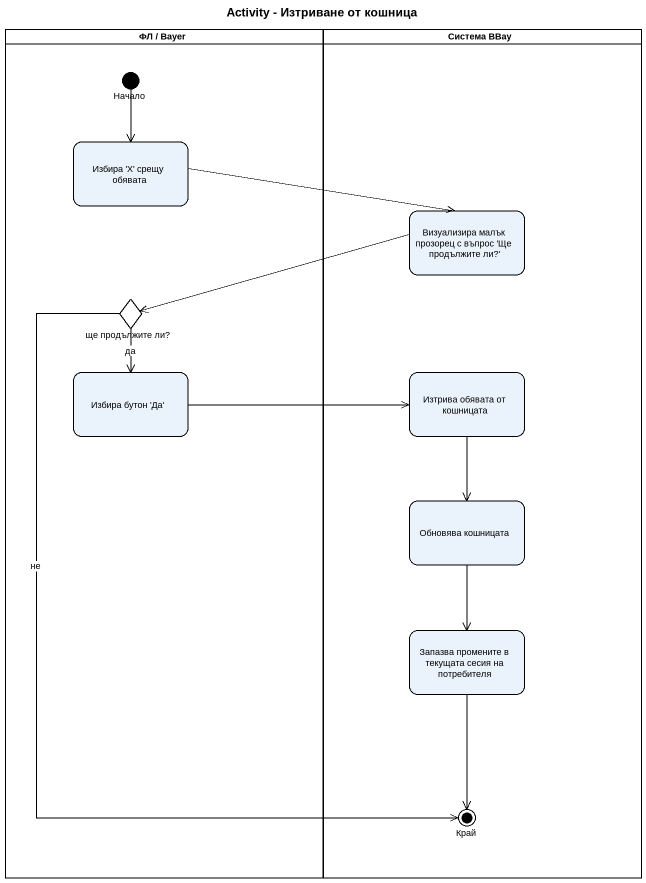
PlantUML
@startuml
title Activity - Изтриване от кошница
hide empty description
state "ФЛ / Bayer" as ФЛ_Bayer <<partition>> {
  state Начало <<start>>
  state "Избира 'X' срещу обявата" as Избира_X_срещу_обявата
  state "ще продължите ли?" as ще_продължите_ли <<choice>>
  state "Избира бутон 'Да'" as Избира_бутон_Да
}
state "Система BBay" as Система_BBay <<partition>> {
  state "Визуализира малък прозорец с въпрос 'Ще продължите ли?'" as Визуализира_малък_прозорец
  state "Изтрива обявата от кошницата" as Изтрива_обявата_от_кошницата
  state "Обновява кошницата" as Обновява_кошницата
  state "Запазва промените в текущата сесия на потребителя" as Запазва_промените_в
  state Край <<end>>
}
Начало --> Избира_X_срещу_обявата
Избира_X_срещу_обявата -right-> Визуализира_малък_прозорец
Визуализира_малък_прозорец -left-> ще_продължите_ли
ще_продължите_ли --> Избира_бутон_Да : да
ще_продължите_ли --> Край : не
Избира_бутон_Да -right-> Изтрива_обявата_от_кошницата
Изтрива_обявата_от_кошницата --> Обновява_кошницата
Обновява_кошницата --> Запазва_промените_в
Запазва_промените_в --> Край
@enduml
